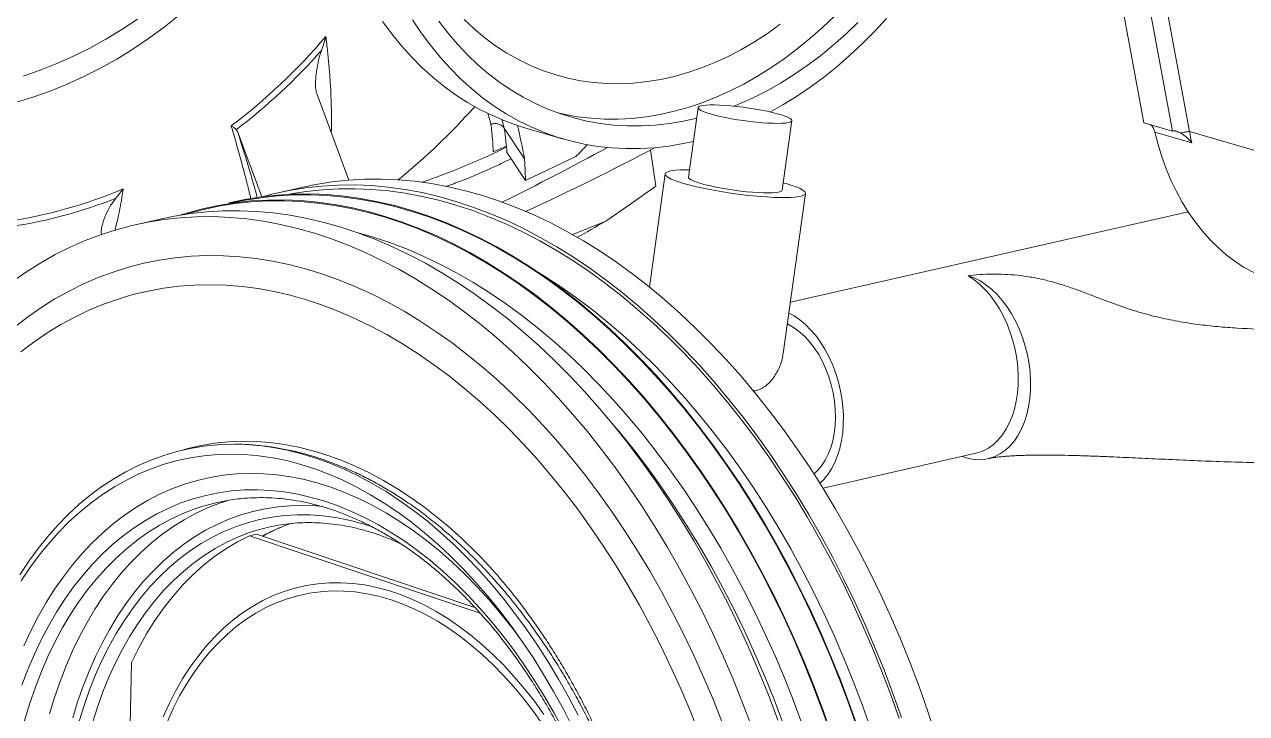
# Model space of a CAD drawing. Header units: millimetres. Extents: x -1041 to 1726, y -447 to 1705.
# Drawn here: x 422 to 928, y -24 to 261 of the extents above; entities that cross this region are included whole.
import ezdxf

# ---------------------------------------------------------------- set-up
doc = ezdxf.new("R2010")
doc.units = ezdxf.units.MM

msp = doc.modelspace()

# ---------------------------------------------------------------- linework, layer by layer
at = {"color": 8, "linetype": 'Continuous', "lineweight": 15}
for p, q in [((865.71, 425.26), (904.05, 216.97)), ((619.59, 222.03), (620.63, 218.31)), ((453.89, 174.25), (453.97, 174.62))]:
    msp.add_line(p, q, dxfattribs=at)
at = {"color": 7, "linetype": 'Continuous', "lineweight": 15}
for p, q in [((897.02, 217.15), (859.29, 422.14)), ((848.65, 419.11), (885.19, 220.59)), ((543.07, 232.68), (556.34, 196.89)), ((700.83, 226.85), (696.84, 198.1)), ((620.63, 218.31), (629.05, 205.69)), ((629.12, 218.55), (645.12, 213.87)), ((735.56, 192.71), (739.56, 221.47)), ((510.55, 216.24), (520.28, 189.99)), ((905.07, 212.28), (889.76, 216.72)), ((904.05, 216.97), (950.27, 203.55)), ((621.78, 208.2), (629.4, 196.78)), ((681.15, 209.36), (683.26, 194.39)), ((650.23, 206.58), (629.4, 196.78)), ((687.16, 199.44), (680.66, 152.64)), ((538.03, 194.12), (527.08, 191.66)), ((508.83, 187.57), (507.54, 187.28)), ((736.03, 125.14), (745.24, 191.37)), ((903.55, 183.71), (738.99, 146.43)), ((479.57, 181.02), (468.59, 178.56)), ((648.54, 174.3), (662.59, 179.96)), ((453.97, 174.62), (454, 174.4)), ((488.11, 81.5), (486.76, 81.19)), ((752.49, 69.44), (815.72, 83.9)), ((515.25, 49.8), (518.18, 50.47)), ((515.25, 49.8), (610.63, 17.79)), ((518.18, 50.47), (608.47, 20.16)), ((462.5, -174.92), (466.42, -2.56))]:
    msp.add_line(p, q, dxfattribs=at)
at = {"color": 144, "linetype": 'Continuous', "lineweight": 0}
for p, q in [((885.19, 220.59), (897.02, 217.15)), ((621.49, 210.88), (616.07, 208.56))]:
    msp.add_line(p, q, dxfattribs=at)
at = {"color": 8, "linetype": 'Continuous', "lineweight": 15, "flags": 128}
for points in [[(418.5, 228.94), (425.69, 231.16), (432.81, 233.69), (439.83, 236.54), (446.77, 239.7), (453.61, 243.17), (460.35, 246.94), (466.98, 251.02), (473.5, 255.4), (479.9, 260.08), (486.18, 265.05)], [(421.6, 239.88), (428.63, 242.31), (435.58, 245.05), (442.43, 248.1), (449.2, 251.46), (455.86, 255.13), (462.42, 259.1), (468.86, 263.37)], [(532.37, 191.14), (538.66, 192.14), (545.38, 192.87), (552.15, 193.27), (558.98, 193.32), (565.85, 193.04), (572.75, 192.41), (579.69, 191.45), (586.65, 190.15), (593.62, 188.52), (600.6, 186.55), (607.58, 184.24), (614.55, 181.61), (621.51, 178.65), (628.44, 175.36), (635.34, 171.75), (642.2, 167.82), (649.01, 163.58), (655.77, 159.03), (662.47, 154.18), (669.11, 149.02), (675.66, 143.57), (682.13, 137.84), (688.51, 131.82), (694.8, 125.52), (700.98, 118.96), (707.05, 112.13), (713, 105.05), (718.82, 97.73), (724.52, 90.16), (730.07, 82.37), (735.49, 74.35), (740.75, 66.12), (745.86, 57.68), (750.81, 49.05), (755.59, 40.23), (760.19, 31.24), (764.62, 22.09), (768.87, 12.77), (772.94, 3.31), (776.81, -6.28), (780.48, -16), (783.96, -25.83)], [(560.19, 175.07), (566.38, 173.31), (573.3, 171.02), (580.21, 168.39), (587.11, 165.44), (593.99, 162.16), (600.83, 158.56), (607.63, 154.64), (614.39, 150.41), (621.09, 145.87), (627.73, 141.02), (634.3, 135.87), (640.8, 130.42), (647.21, 124.69), (653.52, 118.68), (659.74, 112.39), (665.86, 105.83), (671.86, 99.01), (677.74, 91.93), (683.5, 84.61), (689.12, 77.05), (694.61, 69.27), (699.95, 61.26), (705.14, 53.04), (710.17, 44.61), (715.04, 36), (719.74, 27.2), (724.26, 18.22), (728.61, 9.08), (732.77, -0.21), (736.75, -9.64), (740.53, -19.21), (744.11, -28.9)], [(633.72, 159.3), (637.7, 156.86), (644.42, 152.47), (651.09, 147.77), (657.69, 142.76), (664.22, 137.46), (670.66, 131.86), (677.02, 125.97), (683.28, 119.81), (689.44, 113.37), (695.49, 106.67), (701.42, 99.71), (707.22, 92.5), (712.9, 85.05), (718.44, 77.36), (723.83, 69.45), (729.08, 61.32), (734.17, 52.98), (739.1, 44.45), (743.86, 35.73), (748.45, 26.83), (752.86, 17.76), (757.08, 8.53), (761.12, -0.84), (764.97, -10.35), (768.62, -19.99), (772.07, -29.74)], [(664.49, 97.19), (668.65, 92.25), (674.46, 85.04), (680.13, 77.58), (685.67, 69.88), (691.07, 61.96), (696.31, 53.82), (701.4, 45.48), (706.33, 36.94), (711.09, 28.21), (715.68, 19.3), (720.09, 10.22), (724.32, 0.98), (728.36, -8.4), (732.21, -17.92), (735.86, -27.56)], [(486.61, 84.96), (489.8, 85.85), (495.32, 87.11), (500.91, 88.03), (506.57, 88.61), (512.29, 88.86), (518.05, 88.76), (523.86, 88.31), (529.7, 87.53), (535.55, 86.41), (541.43, 84.95), (547.3, 83.16), (553.17, 81.03), (559.02, 78.57), (564.85, 75.78), (570.65, 72.67), (576.41, 69.25), (582.12, 65.51), (587.76, 61.46), (593.34, 57.11), (596.89, 54.16)], [(421.89, 4.22), (424.79, 10.43), (427.88, 16.41), (431.16, 22.15), (434.63, 27.64), (438.27, 32.87), (442.09, 37.83), (446.08, 42.52), (450.22, 46.92), (454.52, 51.03), (458.97, 54.84), (463.55, 58.34), (468.27, 61.54), (473.12, 64.42), (478.08, 66.97), (483.15, 69.2), (488.32, 71.1), (493.58, 72.67), (498.93, 73.91), (504.35, 74.8), (509.84, 75.36), (515.38, 75.57), (520.97, 75.45), (526.6, 74.98), (532.26, 74.17), (537.94, 73.02), (543.64, 71.54), (549.33, 69.72), (555.01, 67.56), (560.68, 65.08), (566.32, 62.27), (571.93, 59.14), (577.49, 55.69), (582.99, 51.94), (588.43, 47.88), (593.8, 43.52), (599.09, 38.87), (604.29, 33.94), (609.38, 28.73), (614.37, 23.26), (619.25, 17.52), (623.99, 11.54), (628.47, 5.52)], [(420.48, -33.19), (422.34, -26.21), (424.4, -19.4), (426.68, -12.78), (429.17, -6.36), (431.86, -0.16), (434.74, 5.81), (437.82, 11.56), (441.09, 17.05), (444.54, 22.3), (448.16, 27.28), (451.96, 31.98), (455.92, 36.41), (460.04, 40.55), (464.3, 44.39), (468.72, 47.93), (473.26, 51.17), (477.94, 54.08), (482.73, 56.68), (487.63, 58.96), (492.64, 60.9), (493.47, 61.19)], [(432.56, -23.86), (434.63, -17.05), (436.91, -10.44), (439.39, -4.02), (442.08, 2.18), (444.97, 8.15), (448.05, 13.89), (451.32, 19.39), (454.77, 24.63), (458.39, 29.61), (462.19, 34.32), (466.15, 38.74), (470.27, 42.88), (474.54, 46.72), (478.95, 50.26), (483.5, 53.49), (488.17, 56.41), (492.97, 59.01), (497.87, 61.28), (502.88, 63.23), (506.8, 64.5)], [(442.11, -25.57), (444.15, -18.93), (446.41, -12.48), (448.87, -6.23), (451.54, -0.2), (454.4, 5.61), (457.44, 11.19), (460.68, 16.52), (464.09, 21.6), (467.68, 26.41), (471.44, 30.95), (475.35, 35.21), (479.42, 39.18), (483.64, 42.86), (488, 46.24), (492.49, 49.31), (497.1, 52.06), (501.83, 54.5), (506.67, 56.62), (511.61, 58.4), (516.63, 59.86), (521.74, 60.99), (526.92, 61.78), (532.17, 62.23), (537.47, 62.34), (542.81, 62.12), (545.44, 61.89)], [(444.73, -26.92), (446.79, -20.34), (449.06, -13.96), (451.53, -7.79), (454.21, -1.83), (457.08, 3.9), (460.14, 9.39), (463.39, 14.63), (466.82, 19.62), (470.42, 24.34), (474.19, 28.78), (478.11, 32.94), (482.2, 36.81), (486.42, 40.38), (490.79, 43.64), (495.29, 46.6), (499.91, 49.23), (504.64, 51.54), (509.48, 53.53), (514.42, 55.19), (519.44, 56.51), (524.54, 57.5), (529.71, 58.15), (534.95, 58.46), (540.23, 58.43), (545.55, 58.06), (550.91, 57.35), (556.28, 56.3), (561.67, 54.91), (566.28, 53.46)], [(450.27, -27.61), (452.34, -21.11), (454.62, -14.8), (457.11, -8.7), (459.79, -2.82), (462.68, 2.83), (465.75, 8.23), (469.02, 13.39), (472.46, 18.28), (476.07, 22.9), (479.85, 27.25), (483.79, 31.3), (487.89, 35.06), (492.12, 38.52), (496.5, 41.67), (501, 44.5), (505.63, 47.02), (510.36, 49.2), (514.88, 50.95)], [(479.58, -25.12), (482.04, -19.66), (484.7, -14.43), (487.55, -9.44), (490.59, -4.7), (493.81, -0.22), (497.19, 3.98), (500.75, 7.9), (504.46, 11.53), (508.31, 14.86), (512.31, 17.88), (516.44, 20.59), (520.7, 22.98), (525.06, 25.04), (529.53, 26.78), (534.1, 28.18), (538.74, 29.24), (543.47, 29.96), (548.25, 30.35), (553.09, 30.39), (557.97, 30.09), (562.89, 29.44), (567.82, 28.46), (572.77, 27.13), (577.71, 25.47), (582.64, 23.48), (587.55, 21.16), (592.43, 18.51), (597.26, 15.55), (602.04, 12.28), (606.75, 8.7), (611.39, 4.82), (615.94, 0.66), (620.39, -3.78), (624.74, -8.49), (628.97, -13.46), (633.07, -18.68), (637.04, -24.13)]]:
    msp.add_lwpolyline(points, dxfattribs=at)
at = {"color": 7, "linetype": 'Continuous', "lineweight": 15, "flags": 128}
for points in [[(698.89, 212.89), (694.6, 211.96), (688.65, 210.95), (682.72, 210.26), (676.82, 209.91), (670.95, 209.88), (665.13, 210.18), (659.36, 210.81), (653.66, 211.77), (648.05, 213.06), (642.51, 214.67), (637.08, 216.6), (631.75, 218.85), (626.54, 221.42), (621.45, 224.3), (616.5, 227.48), (611.69, 230.96), (607.04, 234.74), (602.54, 238.8), (598.21, 243.15), (594.06, 247.76), (590.09, 252.65), (586.31, 257.79), (582.72, 263.17)], [(734.75, 261.3), (729.49, 257.54), (724.15, 254.08), (718.73, 250.91), (713.26, 248.05), (707.73, 245.5), (702.16, 243.26), (696.57, 241.35), (690.96, 239.77), (685.34, 238.51), (679.74, 237.59), (674.14, 237), (668.58, 236.74), (663.06, 236.82), (657.59, 237.24), (652.19, 237.99), (646.86, 239.08), (641.61, 240.49), (636.46, 242.24), (631.42, 244.31), (626.5, 246.71), (621.7, 249.42), (617.04, 252.44), (612.53, 255.77), (608.17, 259.39), (603.98, 263.31)], [(757.3, 264.88), (752.24, 260.03), (747.05, 255.43), (741.76, 251.11), (736.37, 247.05), (730.9, 243.28), (725.34, 239.8), (719.72, 236.62), (714.04, 233.74), (708.31, 231.16), (702.55, 228.9), (696.76, 226.95), (690.95, 225.33), (685.14, 224.03), (679.33, 223.05), (673.55, 222.4), (667.78, 222.08), (662.06, 222.09), (656.39, 222.43), (650.77, 223.11), (645.23, 224.11), (643.45, 224.5)], [(778.79, 263.77), (773.82, 258.38), (768.71, 253.24), (763.48, 248.35), (758.14, 243.72), (752.69, 239.36), (747.15, 235.28), (741.52, 231.48), (735.82, 227.96), (730.44, 224.96)], [(629.12, 218.55), (626.52, 219.36), (621.08, 221.29), (615.76, 223.54), (610.55, 226.1), (605.46, 228.98), (600.51, 232.16), (595.7, 235.64), (591.04, 239.42), (586.54, 243.48), (582.21, 247.82), (578.06, 252.44), (574.09, 257.32), (570.31, 262.46)], [(700.22, 222.44), (694.74, 221.22), (688.94, 220.24), (683.15, 219.59), (677.39, 219.27), (671.66, 219.29), (665.99, 219.63), (660.37, 220.3), (654.83, 221.3), (649.36, 222.62), (643.98, 224.27), (638.71, 226.25), (633.54, 228.54), (628.5, 231.15), (623.58, 234.06), (618.8, 237.28), (614.17, 240.8), (609.69, 244.61), (605.38, 248.71), (601.24, 253.08), (597.28, 257.72), (593.5, 262.63)], [(766.91, 262.09), (761.85, 257.24), (756.66, 252.64), (751.37, 248.31), (745.98, 244.26), (740.5, 240.49), (734.95, 237.01), (729.32, 233.82), (723.64, 230.94), (717.92, 228.36), (715.42, 227.34)], [(705.92, 224.23), (707.79, 223.72), (709.89, 223.22), (712.17, 222.74), (714.59, 222.28), (717.11, 221.85), (719.69, 221.46), (722.28, 221.13), (724.83, 220.84), (727.29, 220.62), (729.63, 220.46), (731.8, 220.36), (733.77, 220.34), (735.49, 220.38), (736.94, 220.49), (738.09, 220.66), (738.92, 220.9), (739.41, 221.19), (739.56, 221.54), (739.37, 221.94), (738.83, 222.37), (737.97, 222.84), (736.78, 223.33), (735.3, 223.83), (733.55, 224.34), (731.57, 224.85), (729.38, 225.34), (727.02, 225.82), (724.55, 226.26), (721.99, 226.67), (719.41, 227.03), (716.84, 227.34), (714.33, 227.59), (711.92, 227.79), (709.66, 227.91), (707.59, 227.98), (705.74, 227.97), (704.16, 227.89), (702.85, 227.75), (701.86, 227.55), (701.19, 227.28), (700.86, 226.96), (700.88, 226.59), (701.24, 226.17), (701.94, 225.72), (702.97, 225.24), (704.3, 224.74), (705.92, 224.23)], [(889.76, 216.72), (891.07, 211.58), (892.62, 206.53), (894.4, 201.6), (896.4, 196.82), (898.62, 192.2), (901.05, 187.76), (903.67, 183.52), (906.48, 179.5), (909.45, 175.73), (912.59, 172.2), (915.88, 168.95), (919.29, 165.97), (922.82, 163.3), (926.45, 160.93), (930.17, 158.88), (933.96, 157.16), (937.8, 155.77), (938.82, 155.45)], [(629.4, 196.78), (629.29, 201.13), (629.05, 205.69)], [(538.03, 194.12), (542.64, 195.06), (549.32, 196.14), (556.07, 196.87), (562.88, 197.27), (569.74, 197.32), (576.64, 197.04), (583.59, 196.41), (590.56, 195.45), (597.55, 194.15), (604.56, 192.5), (611.58, 190.52), (618.59, 188.21), (625.6, 185.57), (632.58, 182.59), (639.55, 179.29), (646.49, 175.66), (653.38, 171.72), (660.23, 167.46), (667.02, 162.89), (673.76, 158.01), (680.42, 152.83), (687.01, 147.36), (693.51, 141.6), (699.93, 135.55), (706.24, 129.23), (712.45, 122.63), (718.55, 115.78), (724.53, 108.66), (730.39, 101.3), (736.11, 93.7), (741.69, 85.87), (747.13, 77.82), (752.42, 69.55), (757.56, 61.07), (762.53, 52.4), (767.33, 43.55), (771.96, 34.51), (776.42, 25.31), (780.69, 15.95), (784.77, 6.45), (788.66, -3.19), (792.35, -12.95), (795.84, -22.83), (799.13, -32.81)], [(694.79, 195.5), (692.79, 196.12), (691.07, 196.74), (689.64, 197.33), (688.52, 197.91), (687.73, 198.45), (687.28, 198.96), (687.16, 199.43), (687.38, 199.85), (687.94, 200.22), (688.83, 200.53), (690.05, 200.78), (691.57, 200.97), (693.37, 201.09), (695.45, 201.15), (697.26, 201.15)], [(520.46, 190), (525.08, 191.2), (531.69, 192.61), (538.37, 193.68), (545.12, 194.42), (551.93, 194.81), (558.79, 194.87), (565.69, 194.58), (572.63, 193.96), (579.61, 192.99), (586.6, 191.69), (593.61, 190.04), (600.62, 188.06), (607.63, 185.75), (614.64, 183.1), (621.63, 180.13), (628.59, 176.82), (635.53, 173.2), (642.42, 169.25), (649.27, 164.99), (656.07, 160.42), (662.8, 155.54), (669.46, 150.36), (676.05, 144.88), (682.56, 139.12), (688.97, 133.07), (695.28, 126.74), (701.49, 120.14), (707.59, 113.29), (713.57, 106.17), (719.43, 98.81), (725.15, 91.2), (730.74, 83.37), (736.18, 75.31), (741.47, 67.04), (746.6, 58.56), (751.57, 49.89), (756.38, 41.03), (761.01, 31.99), (765.46, 22.79), (769.73, 13.43), (773.81, 3.92), (777.7, -5.72), (781.4, -15.49), (784.89, -25.37)], [(662.59, 179.96), (673, 187.12), (683.26, 194.39)], [(735.99, 195.76), (737.59, 195.31), (739.59, 194.69), (741.31, 194.08), (742.74, 193.48), (743.86, 192.91), (744.66, 192.36), (745.12, 191.85), (745.24, 191.38), (745.03, 190.96), (744.47, 190.59), (743.59, 190.28), (742.38, 190.03), (740.86, 189.84), (739.06, 189.71), (736.98, 189.66), (734.66, 189.67), (732.13, 189.74), (729.41, 189.89), (726.53, 190.09), (723.53, 190.37), (720.45, 190.7), (717.31, 191.08), (714.17, 191.52), (711.04, 192), (707.98, 192.52), (705.01, 193.07), (702.18, 193.66), (699.51, 194.26), (697.03, 194.88), (694.79, 195.5), (694.79, 195.5)], [(486.82, 182.52), (489.25, 183.27), (495.78, 185.01), (502.39, 186.43), (509.08, 187.5), (515.83, 188.24), (522.65, 188.63), (529.51, 188.68), (536.42, 188.4), (543.37, 187.77), (550.35, 186.8), (557.35, 185.49), (564.36, 183.84), (571.38, 181.86), (578.4, 179.54), (585.42, 176.88), (592.41, 173.9), (599.38, 170.59), (606.33, 166.95), (613.23, 163), (620.08, 158.73), (626.89, 154.14), (633.63, 149.25), (640.3, 144.06), (646.89, 138.57), (653.4, 132.8), (659.82, 126.73), (666.15, 120.39), (672.36, 113.78), (678.47, 106.91), (684.46, 99.78), (690.32, 92.4), (696.05, 84.78), (701.64, 76.93), (707.09, 68.86), (712.38, 60.57), (717.52, 52.07), (722.5, 43.38), (727.31, 34.5), (731.95, 25.45), (736.41, 16.23), (740.69, 6.85), (744.77, -2.68), (748.67, -12.34), (752.37, -22.13), (755.87, -32.03)], [(489.5, 182.95), (495.86, 184.65), (502.47, 186.06), (509.15, 187.14), (515.89, 187.87), (522.7, 188.26), (529.56, 188.32), (536.46, 188.03), (543.4, 187.4), (550.37, 186.43), (557.36, 185.13), (564.37, 183.48), (571.38, 181.5), (578.39, 179.18), (585.39, 176.53), (592.38, 173.55), (599.35, 170.24), (606.28, 166.61), (613.17, 162.66), (620.02, 158.39), (626.82, 153.81), (633.55, 148.93), (640.21, 143.74), (646.8, 138.26), (653.3, 132.49), (659.72, 126.44), (666.03, 120.11), (672.24, 113.5), (678.34, 106.64), (684.32, 99.52), (690.17, 92.15), (695.9, 84.54), (701.48, 76.69), (706.92, 68.63), (712.21, 60.35), (717.35, 51.86), (722.32, 43.18), (727.12, 34.32), (731.76, 25.27), (736.21, 16.06), (740.48, 6.69), (744.57, -2.82), (748.46, -12.47), (752.15, -22.25), (755.64, -32.14)], [(506.71, 187.46), (506.74, 187.47), (513.36, 188.88), (520.04, 189.96), (526.8, 190.69), (533.61, 191.09), (540.48, 191.14), (547.39, 190.86), (554.34, 190.23), (561.32, 189.26), (568.32, 187.95), (575.33, 186.31), (582.35, 184.32), (589.38, 182), (596.39, 179.35), (603.38, 176.37), (610.36, 173.06), (617.3, 169.42), (624.2, 165.47), (631.06, 161.2), (637.86, 156.62), (644.6, 151.73), (651.27, 146.54), (657.87, 141.06), (664.38, 135.28), (670.8, 129.22), (677.12, 122.88), (683.34, 116.28), (689.44, 109.4), (695.43, 102.28), (701.29, 94.9), (707.02, 87.29), (712.61, 79.44), (718.06, 71.37), (723.36, 63.08), (728.5, 54.59), (733.48, 45.9), (738.29, 37.02), (742.92, 27.97), (747.38, 18.75), (751.66, 9.38), (755.75, -0.15), (759.64, -9.8), (763.34, -19.59), (766.84, -29.49)], [(508.83, 187.57), (513.43, 188.52), (520.11, 189.59), (526.86, 190.33), (533.67, 190.72), (540.52, 190.78), (547.43, 190.49), (554.37, 189.86), (561.34, 188.9), (568.33, 187.59), (575.34, 185.94), (582.35, 183.96), (589.36, 181.65), (596.37, 179), (603.36, 176.02), (610.32, 172.71), (617.25, 169.08), (624.15, 165.13), (631, 160.87), (637.79, 156.29), (644.52, 151.41), (651.19, 146.23), (657.77, 140.75), (664.28, 134.98), (670.69, 128.92), (677.01, 122.59), (683.22, 115.99), (689.31, 109.13), (695.29, 102.01), (701.15, 94.65), (706.87, 87.04), (712.46, 79.2), (717.9, 71.14), (723.19, 62.86), (728.32, 54.38), (733.3, 45.7), (738.1, 36.84), (742.73, 27.79), (747.19, 18.59), (751.46, 9.22), (755.54, -0.29), (759.43, -9.94), (763.12, -19.71), (766.62, -29.6)], [(479.57, 181.02), (484.18, 181.96), (490.86, 183.04), (497.6, 183.77), (504.41, 184.16), (511.26, 184.22), (518.16, 183.93), (525.1, 183.3), (532.07, 182.33), (539.06, 181.02), (546.07, 179.37), (553.08, 177.39), (560.09, 175.07), (567.09, 172.42), (574.08, 169.43), (581.04, 166.12), (587.98, 162.49), (594.87, 158.53), (601.72, 154.26), (608.51, 149.68), (615.24, 144.8), (621.9, 139.61), (628.49, 134.12), (635, 128.35), (641.41, 122.29), (647.72, 115.95), (653.93, 109.35), (660.03, 102.48), (666.01, 95.35), (671.87, 87.98), (677.59, 80.36), (683.17, 72.52), (688.62, 64.45), (693.91, 56.16), (699.04, 47.67), (704.01, 38.99), (708.82, 30.11), (713.45, 21.07), (717.91, 11.85), (722.18, 2.48), (726.26, -7.04), (730.15, -16.7), (733.85, -26.48)], [(417.26, 154.95), (423.02, 158.97), (428.92, 162.67), (434.93, 166.06), (441.06, 169.12), (447.3, 171.86), (453.64, 174.27), (460.07, 176.35), (466.59, 178.09), (473.2, 179.5), (479.87, 180.58), (486.62, 181.31), (493.42, 181.7), (500.28, 181.76), (507.18, 181.47), (514.12, 180.84), (521.08, 179.87), (528.07, 178.56), (535.08, 176.91), (542.09, 174.92), (549.1, 172.6), (556.1, 169.94), (563.09, 166.96), (570.05, 163.65), (576.99, 160.01), (583.88, 156.06), (590.73, 151.79), (597.52, 147.2), (604.25, 142.31), (610.91, 137.12), (617.5, 131.64), (624, 125.86), (630.41, 119.8), (636.73, 113.46), (642.94, 106.85), (649.04, 99.98), (655.02, 92.85), (660.87, 85.47), (666.6, 77.86), (672.18, 70.01), (677.62, 61.93), (682.91, 53.65), (688.05, 45.16), (693.02, 36.47), (697.83, 27.59), (702.46, 18.54), (706.91, 9.32), (711.19, -0.06), (715.27, -9.58), (719.16, -19.24), (722.86, -29.02)], [(417.9, 135.98), (423.38, 140.2), (429, 144.11), (434.75, 147.71), (440.62, 150.99), (446.6, 153.94), (452.69, 156.57), (458.89, 158.87), (465.17, 160.84), (471.54, 162.48), (477.99, 163.78), (484.52, 164.74), (491.1, 165.36), (497.75, 165.64), (504.44, 165.58), (511.18, 165.17), (517.95, 164.43), (524.75, 163.35), (531.57, 161.92), (538.4, 160.16), (545.23, 158.06), (552.05, 155.63), (558.87, 152.87), (565.66, 149.78), (572.43, 146.36), (579.16, 142.62), (585.84, 138.56), (592.48, 134.19), (599.05, 129.52), (605.56, 124.54), (612, 119.26), (618.35, 113.69), (624.61, 107.84), (630.78, 101.7), (636.84, 95.3), (642.79, 88.63), (648.63, 81.71), (654.34, 74.53), (659.91, 67.12), (665.35, 59.47), (670.65, 51.6), (675.79, 43.52), (680.78, 35.23), (685.61, 26.75), (690.27, 18.08), (694.75, 9.24), (699.06, 0.23), (703.18, -8.94), (707.11, -18.24), (710.85, -27.69)], [(810.11, 82.62), (811.66, 82.08), (814.16, 81.49), (816.63, 81.25), (819.07, 81.36), (821.45, 81.82), (823.74, 82.62), (825.92, 83.75), (827.98, 85.22), (829.9, 86.99), (831.65, 89.07), (833.23, 91.42), (834.62, 94.03), (835.8, 96.88), (836.77, 99.93), (837.51, 103.16), (838.02, 106.54), (838.3, 110.04), (838.34, 113.63), (838.14, 117.27), (837.7, 120.94), (837.03, 124.59), (836.13, 128.2), (835.02, 131.73), (833.7, 135.15), (832.18, 138.43), (830.48, 141.54), (828.61, 144.45), (826.6, 147.14), (824.45, 149.57), (822.19, 151.73), (819.84, 153.6), (817.42, 155.16), (814.95, 156.4), (812.45, 157.3), (812.45, 157.3)], [(815.72, 83.9), (816.44, 84.09), (818.72, 84.9), (820.89, 86.04), (822.93, 87.51), (824.84, 89.29), (826.58, 91.37), (828.15, 93.72), (829.52, 96.32), (830.69, 99.15), (831.65, 102.2), (832.39, 105.41), (832.9, 108.78), (833.18, 112.27), (833.22, 115.84), (833.02, 119.47), (832.59, 123.12), (831.92, 126.76), (831.04, 130.36), (829.93, 133.87), (828.62, 137.28), (827.12, 140.56), (825.43, 143.66), (823.58, 146.56), (821.57, 149.25), (819.44, 151.68), (817.2, 153.85), (814.86, 155.73), (812.45, 157.3)], [(420.61, 125.85), (426, 129.92), (431.52, 133.68), (437.17, 137.12), (442.93, 140.25), (448.81, 143.06), (454.79, 145.54), (460.87, 147.69), (467.04, 149.52), (473.3, 151.01), (479.63, 152.16), (486.03, 152.98), (492.49, 153.46), (499.01, 153.6), (505.57, 153.41), (512.17, 152.87), (518.8, 152), (525.46, 150.79), (532.13, 149.24), (538.8, 147.35), (545.48, 145.14), (552.15, 142.59), (558.8, 139.71), (565.42, 136.51), (572.02, 132.99), (578.57, 129.15), (585.08, 125), (591.53, 120.54), (597.91, 115.78), (604.23, 110.72), (610.46, 105.37), (616.61, 99.74), (622.67, 93.82), (628.62, 87.64), (634.47, 81.18), (640.2, 74.48), (645.81, 67.52), (651.29, 60.32), (656.63, 52.9), (661.84, 45.24), (666.89, 37.38), (671.79, 29.31), (676.53, 21.04), (681.1, 12.59), (685.5, 3.96), (689.72, -4.83), (693.77, -13.78), (697.62, -22.87), (701.28, -32.09)], [(738.36, 141.85), (740.5, 140.69), (742.86, 139.09), (745.16, 137.19), (747.36, 135.01), (749.46, 132.57), (751.42, 129.9), (753.24, 127.01), (754.89, 123.93), (756.37, 120.68), (757.65, 117.3), (758.74, 113.82), (759.61, 110.26), (760.27, 106.66), (760.7, 103.05), (760.9, 99.46), (760.87, 95.93), (760.61, 92.47), (760.13, 89.13), (759.42, 85.94), (758.49, 82.92), (757.36, 80.09), (756.02, 77.49), (754.5, 75.13), (752.81, 73.04), (751.12, 71.38)], [(420.29, 33.7), (423.95, 39.24), (427.78, 44.5), (431.79, 49.5), (435.96, 54.22), (440.29, 58.65), (444.77, 62.79), (449.4, 66.63), (454.16, 70.16), (459.06, 73.38), (464.07, 76.28), (469.2, 78.86), (474.44, 81.11), (479.78, 83.04), (485.21, 84.63), (490.73, 85.89), (496.32, 86.81), (501.97, 87.39), (507.69, 87.63), (513.45, 87.53), (519.25, 87.09), (525.08, 86.31), (530.93, 85.19), (536.8, 83.73), (542.67, 81.93), (548.53, 79.81), (554.38, 77.35), (560.21, 74.56), (566, 71.46), (571.75, 68.03), (577.46, 64.29), (583.1, 60.25), (588.67, 55.91), (594.17, 51.27), (599.58, 46.34), (604.89, 41.13), (610.11, 35.66), (615.21, 29.92), (620.19, 23.92), (625.05, 17.68), (629.78, 11.21), (634.36, 4.51), (638.79, -2.41), (643.07, -9.53), (647.18, -16.84), (651.13, -24.34)], [(420.8, 31.1), (424.44, 36.55), (428.26, 41.73), (432.24, 46.65), (436.39, 51.28), (440.7, 55.63), (445.15, 59.68), (449.75, 63.44), (454.48, 66.89), (459.34, 70.03), (464.33, 72.85), (469.43, 75.35), (474.63, 77.52), (479.93, 79.37), (485.32, 80.88), (490.79, 82.06), (496.34, 82.9), (501.95, 83.41), (507.61, 83.58), (513.32, 83.4), (519.07, 82.89), (524.85, 82.04), (530.64, 80.85), (536.45, 79.32), (542.26, 77.46), (548.06, 75.27), (553.84, 72.76), (559.6, 69.91), (565.32, 66.75), (571, 63.28), (576.63, 59.49), (582.19, 55.4), (587.68, 51.01), (593.1, 46.33), (598.42, 41.37), (603.65, 36.13), (608.78, 30.62), (613.79, 24.86), (618.68, 18.84), (623.44, 12.59), (628.07, 6.1), (632.55, -0.61), (636.88, -7.53), (641.06, -14.65), (645.07, -21.95), (648.9, -29.43)], [(421.11, -12), (423.58, -5.52), (426.26, 0.76), (429.13, 6.81), (432.19, 12.63), (435.44, 18.21), (438.88, 23.54), (442.49, 28.61), (446.27, 33.41), (450.21, 37.93), (454.32, 42.17), (458.57, 46.12), (462.97, 49.77), (467.5, 53.12), (472.17, 56.15), (476.95, 58.87), (481.85, 61.27), (486.86, 63.34), (491.96, 65.09), (497.15, 66.5), (502.42, 67.58), (507.76, 68.32), (513.16, 68.73), (518.61, 68.8), (524.11, 68.53), (529.65, 67.92), (535.2, 66.97), (540.78, 65.68), (546.36, 64.06), (551.93, 62.11), (557.5, 59.83), (563.04, 57.23), (568.55, 54.31), (574.02, 51.06), (579.44, 47.51), (584.8, 43.66), (590.09, 39.5), (595.3, 35.06), (600.43, 30.33), (605.46, 25.32), (610.39, 20.05), (615.2, 14.51), (619.89, 8.73), (624.46, 2.71), (628.89, -3.54), (633.17, -10.01), (637.31, -16.69), (641.28, -23.57), (645.09, -30.62)], [(596.89, 54.16), (598.84, 52.47), (601.83, 49.8)], [(466.42, -2.56), (469.44, 3.49), (472.67, 9.26), (476.12, 14.76), (479.77, 19.96), (483.61, 24.86), (487.64, 29.44), (491.85, 33.69), (496.23, 37.61), (500.77, 41.19), (505.46, 44.42), (510.29, 47.29), (515.25, 49.8)], [(481.27, -26.96), (483.71, -21.59), (486.35, -16.45), (489.18, -11.55), (492.2, -6.9), (495.39, -2.52), (498.75, 1.59), (502.27, 5.42), (505.94, 8.96), (509.77, 12.2), (513.73, 15.13), (517.82, 17.75), (522.03, 20.06), (526.36, 22.04), (530.78, 23.69), (535.3, 25.01), (539.9, 25.99), (544.57, 26.64), (549.3, 26.95), (554.08, 26.91), (558.9, 26.54), (563.75, 25.83), (568.62, 24.78), (573.49, 23.39), (578.37, 21.67), (583.23, 19.62), (588.06, 17.24), (592.85, 14.55), (597.6, 11.54), (602.3, 8.22), (606.92, 4.61), (611.47, 0.7), (615.92, -3.49), (620.28, -7.95), (624.53, -12.68), (628.66, -17.67), (632.66, -22.89), (636.53, -28.35)]]:
    msp.add_lwpolyline(points, dxfattribs=at)
at = {"color": 144, "linetype": 'Continuous', "lineweight": 0, "flags": 128}
for points in [[(897.13, 217.18), (897.07, 217.16), (897.02, 217.15)], [(701.93, 195.47), (700.31, 195.98), (698.98, 196.48), (697.95, 196.96), (697.25, 197.41), (696.89, 197.83), (696.84, 198.1)], [(735.56, 192.71), (735.41, 192.44), (734.92, 192.14), (734.09, 191.9), (732.94, 191.73), (731.49, 191.61), (729.77, 191.57), (727.8, 191.6), (725.63, 191.69), (723.29, 191.85), (720.83, 192.07), (718.28, 192.36), (715.69, 192.69), (713.12, 193.08), (710.59, 193.51), (708.17, 193.97), (705.89, 194.45), (703.8, 194.96), (701.93, 195.47)], [(737.73, 137.37), (738.45, 137.02), (740.72, 135.68), (742.92, 134.02), (745.05, 132.08), (747.06, 129.86), (748.95, 127.38), (750.7, 124.69), (752.28, 121.79), (753.68, 118.73), (754.89, 115.53), (755.88, 112.22), (756.67, 108.85), (757.22, 105.44), (757.55, 102.03), (757.64, 98.65), (757.49, 95.35), (757.12, 92.15), (756.51, 89.08), (755.68, 86.19), (754.63, 83.49), (753.38, 81.02), (751.94, 78.8), (750.32, 76.85), (748.63, 75.27)]]:
    msp.add_lwpolyline(points, dxfattribs=at)
at = {"color": 7, "linetype": 'Continuous', "lineweight": 15}
for centre, radius, start, end in [((355.81, 419.06), 250.97, 307.2401, 319.5665), ((357.77, 416.52), 250.24, 307.3966, 318.448), ((336.57, 149.68), 297.8, 10.8421, 13.5611), ((884.24, 215.64), 5.62, 11.0838, 48.0625), ((1014.58, 238.57), 112.62, 191.0554, 193.4986), ((151.79, 1141.13), 1062.02, 296.13505, 298.79), ((183.68, 1152.92), 1066.67, 294.7034, 297.91492), ((435.89, 417.29), 300.57, 315.4877, 316.7836), ((387, 371.88), 194.1, 278.4699, 293.0499), ((387.88, 370.32), 194.77, 278.6842, 291.6996), ((536.93, 385.55), 240.95, 298.1429, 301.433), ((520.13, -17.14), 82.74, 96.6523, 108.7993), ((540.3, -21.5), 76.78, 96.6282, 109.3364)]:
    msp.add_arc(centre, radius, start, end, dxfattribs=at)
at = {"color": 8, "linetype": 'Continuous', "lineweight": 15}
for centre, radius, start, end in [((402.1, 410.63), 275.99, 309.2316, 318.3869), ((558.75, -19.94), 79.38, 109.7977, 118.7421)]:
    msp.add_arc(centre, radius, start, end, dxfattribs=at)
at = {"color": 7, "linetype": 'Continuous', "lineweight": 15}
for points, knots in [([(545.04, 250.54), (545.39, 251.56), (545.72, 252.53), (546.17, 253.97), (546.31, 254.44), (546.51, 255.14), (546.58, 255.37), (546.71, 255.83), (546.78, 256.06), (546.84, 256.28)], [0, 0, 0, 0, 0.5, 0.5, 0.75, 0.75, 0.875, 0.875, 1, 1, 1, 1]), ([(543.07, 232.68), (542.92, 233.07), (542.83, 233.47), (542.68, 234.28), (542.63, 234.7), (542.57, 235.51), (542.55, 235.91), (542.54, 236.71), (542.55, 237.1), (542.58, 238.28), (542.64, 239.06), (542.79, 240.6), (542.89, 241.35), (543.23, 243.58), (543.52, 245.03), (544.02, 247.14), (544.2, 247.84), (544.6, 249.21), (544.81, 249.88), (545.04, 250.54)], [0, 0, 0, 0, 0.0625, 0.0625, 0.125, 0.125, 0.1875, 0.1875, 0.25, 0.25, 0.375, 0.375, 0.5, 0.5, 0.75, 0.75, 0.875, 0.875, 1, 1, 1, 1]), ([(509.75, 217.72), (509.48, 218.03), (509.18, 218.31), (508.66, 218.7), (508.47, 218.82), (508.19, 218.99), (508.09, 219.05), (507.89, 219.16), (507.79, 219.21), (507.69, 219.26)], [0, 0, 0, 0, 0.5, 0.5, 0.75, 0.75, 0.875, 0.875, 1, 1, 1, 1]), ([(509.75, 217.72), (509.92, 217.52), (510.07, 217.29), (510.33, 216.79), (510.45, 216.52), (510.55, 216.24)], [0, 0, 0, 0, 0.5, 0.5, 1, 1, 1, 1]), ([(897.13, 217.18), (897.36, 217.23), (897.61, 217.24), (898.01, 217.21), (898.15, 217.19), (898.43, 217.14), (898.57, 217.11), (898.99, 216.99), (899.27, 216.89), (899.83, 216.65), (900.1, 216.52), (900.36, 216.37)], [0, 0, 0, 0, 0.25, 0.25, 0.375, 0.375, 0.5, 0.5, 0.75, 0.75, 1, 1, 1, 1]), ([(904.05, 216.97), (903.59, 216.91), (903.02, 216.83), (901.75, 216.62), (901.06, 216.5), (900.36, 216.37)], [0, 0, 0, 0, 0.5, 0.5, 1, 1, 1, 1]), ([(905.07, 212.28), (904.99, 212.38), (904.91, 212.47), (904.75, 212.67), (904.67, 212.76), (904.43, 213.05), (904.26, 213.23), (903.73, 213.79), (903.37, 214.15), (902.78, 214.67), (902.58, 214.84), (902.17, 215.17), (901.96, 215.34), (901.3, 215.82), (900.84, 216.11), (900.36, 216.37)], [0, 0, 0, 0, 0.0625, 0.0625, 0.125, 0.125, 0.25, 0.25, 0.5, 0.5, 0.625, 0.625, 0.75, 0.75, 1, 1, 1, 1]), ([(459.9, 189.36), (460.48, 190.08), (461.02, 190.75), (461.79, 191.73), (462.04, 192.05), (462.41, 192.51), (462.53, 192.67), (462.77, 192.97), (462.88, 193.12), (463, 193.27)], [0, 0, 0, 0, 0.5, 0.5, 0.75, 0.75, 0.875, 0.875, 1, 1, 1, 1]), ([(453.97, 174.62), (453.91, 175.03), (453.91, 175.43), (453.94, 176.22), (453.98, 176.6), (454.1, 177.35), (454.17, 177.71), (454.34, 178.42), (454.43, 178.76), (454.73, 179.78), (454.96, 180.44), (455.45, 181.72), (455.71, 182.33), (456.55, 184.13), (457.15, 185.26), (458.13, 186.87), (458.46, 187.39), (459.16, 188.4), (459.52, 188.89), (459.9, 189.36)], [0, 0, 0, 0, 0.0625, 0.0625, 0.125, 0.125, 0.1875, 0.1875, 0.25, 0.25, 0.375, 0.375, 0.5, 0.5, 0.75, 0.75, 0.875, 0.875, 1, 1, 1, 1]), ([(812.45, 157.3), (814.02, 157.51), (815.64, 157.68), (818.95, 157.9), (820.64, 157.97), (824.07, 158.01), (825.81, 157.98), (829.32, 157.82), (831.1, 157.69), (834.65, 157.32), (836.42, 157.08), (839.95, 156.5), (841.71, 156.15), (845.2, 155.35), (846.94, 154.9), (850.38, 153.92), (852.08, 153.38), (855.46, 152.25), (857.13, 151.66), (860.44, 150.44), (862.08, 149.82), (865.29, 148.58), (866.88, 147.97), (870, 146.78), (871.54, 146.2), (876.1, 144.54), (879.08, 143.54), (884.94, 141.75), (887.83, 140.96), (892.14, 139.93), (893.57, 139.61), (896.41, 139.02), (897.81, 138.75), (902.02, 137.99), (904.79, 137.57), (910.29, 136.85), (913.02, 136.55), (918.45, 136.05), (921.16, 135.85), (929.23, 135.34), (934.56, 135.15), (945.17, 134.94), (950.43, 134.93), (955.66, 135.01)], [0, 0, 0, 0, 0.03125, 0.03125, 0.0625, 0.0625, 0.09375, 0.09375, 0.125, 0.125, 0.15625, 0.15625, 0.1875, 0.1875, 0.21875, 0.21875, 0.25, 0.25, 0.28125, 0.28125, 0.3125, 0.3125, 0.34375, 0.34375, 0.375, 0.375, 0.4375, 0.4375, 0.5, 0.5, 0.53125, 0.53125, 0.5625, 0.5625, 0.625, 0.625, 0.6875, 0.6875, 0.75, 0.75, 0.875, 0.875, 1, 1, 1, 1]), ([(735.95, 125.15), (735.93, 124.79), (735.78, 122.87), (734.72, 120.03), (733.13, 116.86), (731.63, 114.65), (729.9, 112.7), (728.05, 111.19), (726.03, 110.19), (724.57, 109.71), (723.71, 109.71), (723.6, 109.7)], [0, 0, 0, 0, 0.055937, 0.304142, 0.431454, 0.559766, 0.675366, 0.79264, 0.887734, 0.985347, 1, 1, 1, 1]), ([(820.84, 81.67), (821.66, 81.83), (823.26, 82.15), (825.72, 82.44), (828.01, 82.65), (829.98, 82.79), (831.61, 82.88), (833.48, 82.98), (835.55, 83.05), (838.65, 83.13), (842.52, 83.18), (847.36, 83.17), (852.74, 83.08), (858.54, 82.93), (864.84, 82.71), (872.59, 82.39), (881.89, 81.97), (892.85, 81.45), (904.48, 80.93), (916.71, 80.45), (928.38, 80.09), (939.13, 79.86), (948.64, 79.74), (957.69, 79.72), (966.24, 79.8), (974.27, 79.96), (981.77, 80.21), (988.79, 80.53), (995.37, 80.91), (1001.83, 81.39), (1008.37, 81.98), (1015.19, 82.72), (1022.17, 83.66), (1028.98, 84.76), (1035.31, 85.97), (1041, 87.19), (1046.24, 88.45), (1051.19, 89.74), (1056.21, 91.16), (1061.6, 92.81), (1067.61, 94.78), (1074.31, 97.16), (1081.64, 99.94), (1089.6, 103.18), (1098.18, 106.92), (1107.14, 111.1), (1114.53, 114.73), (1118.83, 116.97), (1120.11, 117.64)], [0, 0, 0, 0, 0.011552, 0.022612, 0.032514, 0.040741, 0.046904, 0.05162, 0.061622, 0.069889, 0.084977, 0.102495, 0.120354, 0.140366, 0.161873, 0.184671, 0.21939, 0.256494, 0.295781, 0.337012, 0.379769, 0.413005, 0.444723, 0.474782, 0.503082, 0.529558, 0.554177, 0.576931, 0.598324, 0.618395, 0.639429, 0.661265, 0.683716, 0.705895, 0.725783, 0.743464, 0.759418, 0.774963, 0.79026, 0.807114, 0.826606, 0.848189, 0.872075, 0.898121, 0.926194, 0.956781, 0.987057, 1, 1, 1, 1]), ([(518.33, 87.18), (517.68, 87.24), (515.11, 87.51), (512.06, 87.65), (509.67, 87.62), (509.18, 87.61)], [0, 0, 0, 0, 0.213663, 0.839357, 1, 1, 1, 1]), ([(613.87, -341.89), (614.4, -341.61), (616.61, -340.43), (620.37, -338.07), (625.16, -334.81), (629.83, -331.24), (634.36, -327.4), (638.77, -323.29), (643.03, -318.9), (647.14, -314.26), (651.1, -309.35), (654.9, -304.19), (658.53, -298.79), (661.99, -293.15), (665.27, -287.29), (668.36, -281.21), (671.27, -274.92), (673.99, -268.42), (676.51, -261.75), (678.83, -254.89), (680.94, -247.86), (682.85, -240.67), (684.56, -233.34), (686.05, -225.87), (687.34, -218.27), (688.41, -210.56), (689.27, -202.74), (689.91, -194.83), (690.34, -186.83), (690.56, -178.76), (690.56, -170.63), (690.35, -162.46), (689.93, -154.24), (689.29, -145.99), (688.44, -137.73), (687.38, -129.47), (686.12, -121.21), (684.64, -112.97), (682.96, -104.75), (681.08, -96.58), (679.01, -88.46), (676.73, -80.4), (674.26, -72.41), (671.6, -64.51), (668.75, -56.7), (665.72, -48.99), (662.51, -41.41), (659.13, -33.95), (655.57, -26.62), (651.85, -19.45), (647.97, -12.43), (643.93, -5.57), (639.73, 1.1), (635.39, 7.6), (630.91, 13.89), (626.3, 19.99), (621.55, 25.87), (616.69, 31.52), (611.7, 36.95), (606.6, 42.15), (601.4, 47.09), (596.1, 51.78), (590.72, 56.21), (585.25, 60.37), (579.7, 64.26), (574.09, 67.87), (568.43, 71.18), (562.71, 74.21), (556.96, 76.93), (551.17, 79.36), (545.37, 81.48), (539.55, 83.29), (533.74, 84.79), (527.93, 85.97), (522.85, 86.77), (519.72, 87.05), (518.52, 87.16)], [0, 0, 0, 0, 0.004184, 0.017477, 0.030808, 0.044179, 0.057595, 0.071056, 0.084562, 0.098111, 0.111702, 0.125331, 0.138993, 0.152686, 0.166404, 0.180144, 0.193901, 0.207671, 0.221452, 0.235239, 0.249031, 0.262826, 0.276621, 0.290414, 0.304206, 0.317995, 0.33178, 0.345561, 0.359339, 0.373112, 0.386882, 0.400648, 0.414411, 0.428171, 0.441928, 0.455683, 0.469437, 0.483189, 0.49694, 0.510691, 0.524442, 0.538194, 0.551947, 0.565702, 0.579459, 0.593218, 0.606981, 0.620747, 0.634517, 0.648291, 0.66207, 0.675854, 0.689643, 0.703437, 0.717235, 0.731039, 0.744847, 0.758658, 0.772472, 0.786287, 0.800101, 0.813913, 0.827719, 0.841516, 0.855302, 0.869072, 0.882822, 0.896548, 0.910245, 0.923908, 0.937533, 0.951117, 0.964656, 0.978149, 0.991594, 1, 1, 1, 1]), ([(510.31, 64.97), (510.84, 65.04), (513.03, 65.34), (516.92, 65.54), (521.98, 65.59), (527.08, 65.3), (532.21, 64.72), (537.37, 63.84), (542.54, 62.65), (547.71, 61.16), (552.89, 59.38), (558.05, 57.3), (563.2, 54.94), (568.32, 52.28), (573.41, 49.34), (578.47, 46.13), (583.47, 42.64), (588.42, 38.88), (593.31, 34.85), (598.13, 30.57), (602.87, 26.03), (607.53, 21.25), (612.09, 16.23), (616.56, 10.98), (620.91, 5.51), (625.15, -0.17), (629.28, -6.06), (633.27, -12.15), (637.13, -18.43), (640.85, -24.88), (644.43, -31.5), (647.85, -38.28), (651.11, -45.2), (654.21, -52.26), (657.15, -59.44), (659.91, -66.74), (662.49, -74.14), (664.89, -81.63), (667.11, -89.19), (669.14, -96.83), (670.97, -104.51), (672.61, -112.24), (674.06, -120), (675.3, -127.77), (676.34, -135.55), (677.18, -143.33), (677.82, -151.08), (678.24, -158.8), (678.47, -166.48), (678.48, -174.1), (678.29, -181.65), (677.9, -189.13), (677.3, -196.51), (676.49, -203.78), (675.49, -210.94), (674.28, -217.98), (672.88, -224.87), (671.28, -231.62), (669.49, -238.21), (667.51, -244.63), (665.34, -250.88), (662.99, -256.93), (660.46, -262.79), (657.76, -268.44), (654.89, -273.88), (651.86, -279.09), (648.66, -284.07), (645.31, -288.82), (641.81, -293.32), (638.17, -297.57), (634.39, -301.56), (630.47, -305.29), (626.43, -308.76), (622.26, -311.95), (617.98, -314.86), (613.59, -317.5), (609.09, -319.84), (604.66, -321.84), (601.69, -322.92), (600.28, -323.43)], [0, 0, 0, 0, 0.004272, 0.017556, 0.030831, 0.044091, 0.057335, 0.070561, 0.083768, 0.096956, 0.110126, 0.12328, 0.13642, 0.149546, 0.162662, 0.175768, 0.188868, 0.201962, 0.215051, 0.228138, 0.241222, 0.254305, 0.267388, 0.28047, 0.293553, 0.306637, 0.319722, 0.332808, 0.345895, 0.358983, 0.372073, 0.385164, 0.398257, 0.41135, 0.424445, 0.43754, 0.450637, 0.463734, 0.476831, 0.489929, 0.503027, 0.516125, 0.529223, 0.54232, 0.555417, 0.568513, 0.581608, 0.594702, 0.607795, 0.620887, 0.633977, 0.647066, 0.660153, 0.673239, 0.686322, 0.699405, 0.712485, 0.725565, 0.738643, 0.75172, 0.764797, 0.777874, 0.790951, 0.80403, 0.817111, 0.830196, 0.843285, 0.856381, 0.869485, 0.882599, 0.895725, 0.908865, 0.922021, 0.935194, 0.948386, 0.961597, 0.974828, 0.988077, 1, 1, 1, 1]), ([(520.73, 49.61), (521.7, 50.14), (524.1, 51.47), (527.87, 53.21), (530.72, 54.28), (532.06, 54.79)], [0, 0, 0, 0, 0.263505, 0.651638, 1, 1, 1, 1]), ([(531.21, 54.69), (532.04, 54.79), (534.47, 55.09), (538.55, 55.26), (543.43, 55.21), (548.35, 54.84), (553.29, 54.18), (558.25, 53.21), (563.23, 51.94), (568.21, 50.37), (573.16, 48.53), (576.44, 47.06), (578.07, 46.33)], [0, 0, 0, 0, 0.0555957, 0.1612447, 0.2667949, 0.3722142, 0.4774805, 0.5825815, 0.687514, 0.792283, 0.896899, 1, 1, 1, 1]), ([(600.63, 50.87), (600.75, 50.76), (602.37, 49.35), (605.48, 46.39), (609.94, 41.97), (614.36, 37.27), (618.73, 32.35), (623.05, 27.18), (627.29, 21.79), (631.46, 16.17), (635.55, 10.34), (639.55, 4.3), (643.45, -1.94), (647.24, -8.38), (650.92, -14.99), (654.47, -21.78), (657.9, -28.73), (661.19, -35.84), (664.34, -43.09), (667.34, -50.47), (670.18, -57.97), (672.87, -65.57), (675.39, -73.28), (677.74, -81.06), (679.93, -88.92), (681.93, -96.84), (683.76, -104.81), (685.4, -112.81), (686.86, -120.83), (688.13, -128.86), (689.21, -136.88), (690.1, -144.89), (690.8, -152.86), (691.31, -160.8), (691.63, -168.67), (691.75, -176.48), (691.69, -184.21), (691.44, -191.85), (691.01, -199.37), (690.39, -206.79), (689.6, -214.07), (688.62, -221.21), (687.48, -228.2), (686.16, -235.02), (684.68, -241.68), (683.05, -248.15), (681.26, -254.43), (679.32, -260.51), (677.43, -265.9), (676.14, -269.16), (675.58, -270.55)], [0, 0, 0, 0, 0.001694, 0.022867, 0.044036, 0.065207, 0.086387, 0.107581, 0.128796, 0.150032, 0.171294, 0.192582, 0.213896, 0.235237, 0.256604, 0.277997, 0.299413, 0.320852, 0.342312, 0.36379, 0.385285, 0.406794, 0.428316, 0.449847, 0.471384, 0.492927, 0.514472, 0.536015, 0.557555, 0.579089, 0.600613, 0.622125, 0.643624, 0.665106, 0.686569, 0.708012, 0.729431, 0.750826, 0.772194, 0.793534, 0.814846, 0.836127, 0.857379, 0.878601, 0.899795, 0.920962, 0.942104, 0.963227, 0.984334, 1, 1, 1, 1])]:
    msp.add_open_spline(points, degree=3, knots=knots, dxfattribs=at)
at = {"color": 8, "linetype": 'Continuous', "lineweight": 15}
for points, knots in [([(546.84, 256.28), (547.08, 254.23), (547.58, 250.13), (548.14, 244.21), (548.59, 238.46), (548.91, 232.86), (549.11, 227.44), (549.22, 221.86), (549.13, 218.35), (549.08, 216.48)], [0, 0, 0, 0, 0.137477, 0.274961, 0.413597, 0.552237, 0.69396, 0.835687, 1, 1, 1, 1]), ([(615.09, 219.95), (614.8, 221.1), (614.44, 222.57), (613.95, 224.23), (613.85, 224.58)], [0, 0, 0, 0, 0.7851839, 1, 1, 1, 1]), ([(515.79, 189.24), (515.75, 189.43), (515.27, 191.52), (514.12, 196.05), (512.32, 202.93), (510.28, 210.32), (508.68, 215.9), (507.8, 218.88), (507.69, 219.26)], [0, 0, 0, 0, 0.024657, 0.26127, 0.50204, 0.744491, 0.967849, 1, 1, 1, 1]), ([(510.55, 216.24), (511.31, 213.82), (512.93, 208.64), (515.13, 201.37), (517.03, 194.9), (518.05, 191.24), (518.48, 189.69)], [0, 0, 0, 0, 0.242986, 0.520013, 0.797091, 1, 1, 1, 1]), ([(586.63, 195.97), (590.04, 197.19), (597.01, 199.67), (607.35, 203.92), (615.58, 207.54), (620.25, 209.86), (621.53, 210.49)], [0, 0, 0, 0, 0.287921, 0.586828, 0.886897, 1, 1, 1, 1]), ([(623.44, 205.72), (621.29, 204.67), (614.57, 201.37), (605.57, 197.53), (598.64, 194.99), (596.49, 194.21)], [0, 0, 0, 0, 0.24457, 0.765465, 1, 1, 1, 1]), ([(463, 193.27), (462.76, 191.66), (462.28, 188.43), (461.43, 183.95), (460.53, 179.78), (459.86, 177.25), (459.54, 176.02)], [0, 0, 0, 0, 0.252958, 0.505929, 0.761019, 1, 1, 1, 1])]:
    msp.add_open_spline(points, degree=3, knots=knots, dxfattribs=at)
at = {"color": 144, "linetype": 'Continuous', "lineweight": 0}
for points, knots in [([(620.63, 218.31), (620.35, 218.73), (620.01, 219.09), (619.38, 219.54), (619.16, 219.67), (618.7, 219.9), (618.46, 219.99), (617.95, 220.14), (617.7, 220.19), (617.18, 220.26), (616.91, 220.27), (616.38, 220.25), (616.11, 220.22), (615.72, 220.14), (615.59, 220.11), (615.34, 220.04), (615.21, 220), (615.09, 219.95)], [0, 0, 0, 0, 0.25, 0.25, 0.375, 0.375, 0.5, 0.5, 0.625, 0.625, 0.75, 0.75, 0.875, 0.875, 0.9375, 0.9375, 1, 1, 1, 1]), ([(616.07, 208.56), (616.02, 210.27), (615.92, 212.08), (615.59, 215.87), (615.37, 217.86), (615.09, 219.95)], [0, 0, 0, 0, 0.5, 0.5, 1, 1, 1, 1])]:
    msp.add_open_spline(points, degree=3, knots=knots, dxfattribs=at)
for points in [[(620.63, 218.31), (620.63, 218.31), (620.63, 218.31), (620.63, 218.31)], [(620.63, 218.31), (621.17, 214.7), (621.53, 211.36), (621.71, 208.31)], [(621.71, 208.31), (621.73, 208.27), (621.76, 208.23), (621.78, 208.2)]]:
    msp.add_open_spline(points, degree=3, dxfattribs=at)

doc.saveas('drawing.dxf')
